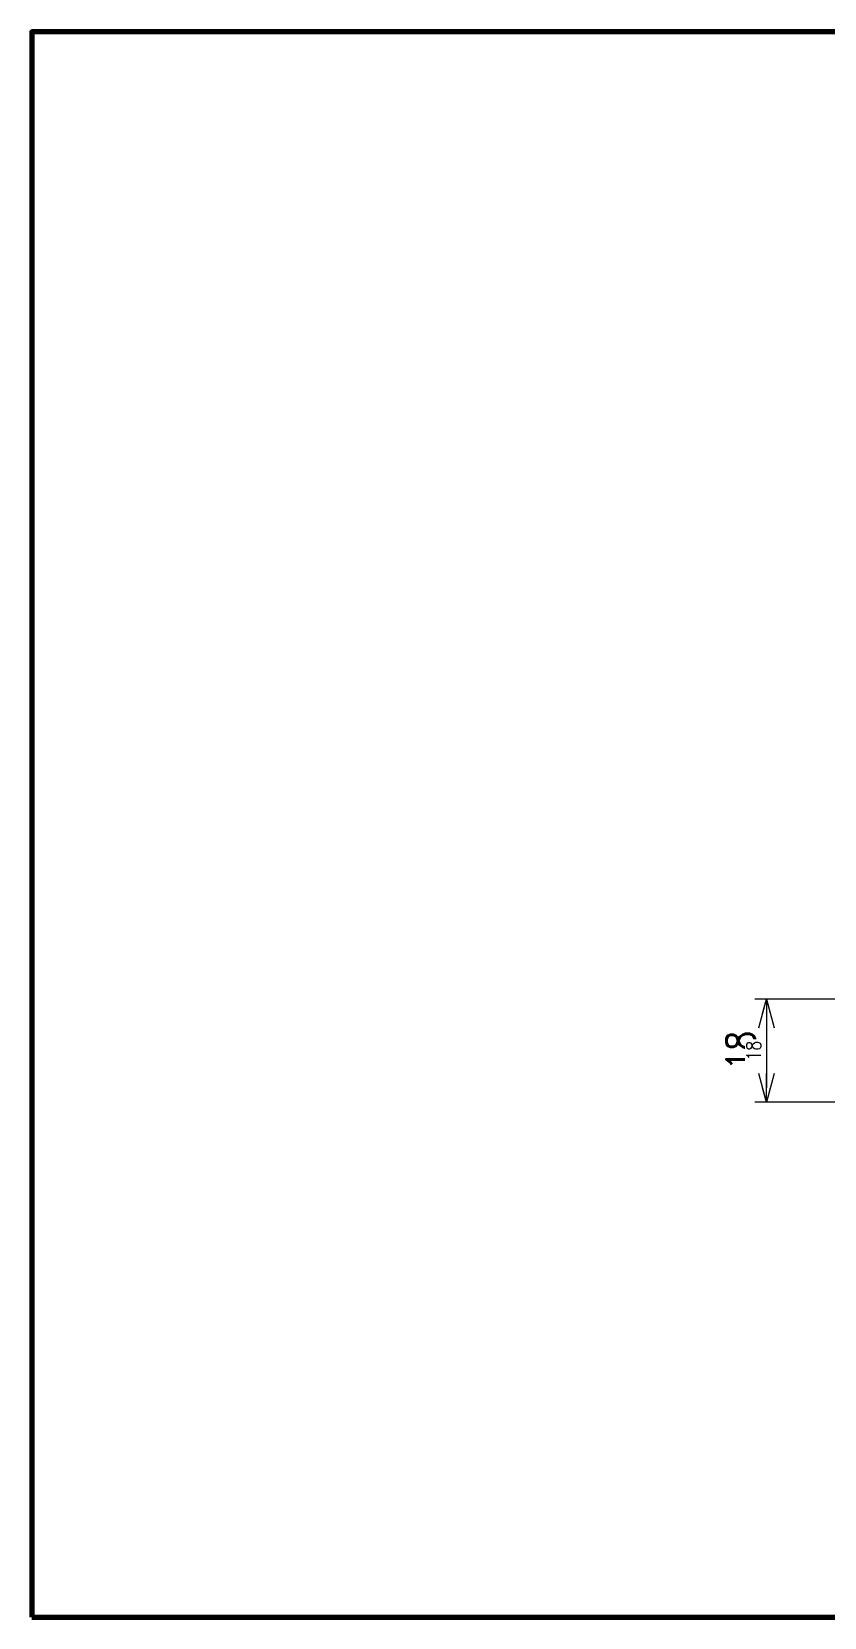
# Model space of a CAD drawing. Header units: millimetres. Extents: x 4 to 387, y 0 to 281.
# Drawn here: x 4 to 142.5, y 4 to 281 of the extents above; entities that cross this region are included whole.
import ezdxf

# ---------------------------------------------------------------- set-up
doc = ezdxf.new("R2010")
doc.units = ezdxf.units.MM
doc.layers.get('0').update_dxf_attribs({"lineweight": 30})
doc.layers.get('Defpoints').update_dxf_attribs({"lineweight": 9})
for name, color, linetype, lineweight in [('2KD_寸法１', 7, 'Continuous', 15), ('2KD_寸法１ @ 1', 7, 'Continuous', 15), ('2KD_寸法１ @ 2', 7, 'Continuous', 15), ('AUX', 7, 'Continuous', 40)]:
    doc.layers.add(name, color=color, linetype=linetype, lineweight=lineweight)
doc.styles.get("Standard").update_dxf_attribs({"font": 'simplex.shx', "width": 0.8, "bigfont": 'extfont.shx'})
doc.dimstyles.new('KD-STD', dxfattribs={"dimscale": 0, "dimtxt": 2.5, "dimasz": 2.5, "dimexe": 1, "dimexo": 1, "dimgap": 1, "dimtad": 1, "dimdsep": 46, "dimtxsty": 'Standard', "dimblk": 'OPEN30', "dimcen": 0, "dimadec": 0, "dimazin": 0, "dimtfac": 1, "dimtmove": 0, "dimatfit": 3, "dimldrblk": 'OPEN30', "dimfxl": 1, "dimtfill": 1, "dimtolj": 1, "dimtzin": 0, "dimlwd": 15, "dimlwe": 15, "dimarcsym": 0})

# ---------------------------------------------------------------- blocks, each defined once
blk = doc.blocks.new('_Open30')
at = {"lineweight": -2}
for p, q in [((-1, 0.26794919), (0, 0)), ((0, 0), (-1, -0.26794919)), ((0, 0), (-1, 0))]:
    blk.add_line(p, q, dxfattribs=at)
blk = doc.blocks.new('*D35')
at = {"layer": '2KD_寸法１', "color": 0, "lineweight": 15}
for p, q in [((149.7989493470262, 111.9928329080341), (130.359667236477, 111.9928329080341)), ((132.359667236477, 106.9928329080341), (132.359667236477, 98.99283290803422)), ((149.7951493470262, 93.99283290803422), (130.359667236477, 93.99283290803422))]:
    blk.add_line(p, q, dxfattribs=at)
at = {"layer": 'Defpoints', "color": 0}
for p in [(151.7989493470262, 111.9928329080341), (132.359667236477, 93.99283290803422), (151.7951493470262, 93.99283290803422)]:
    blk.add_point(p, dxfattribs=at)
at = {"layer": '2KD_寸法１', "color": 0, "lineweight": 15, "xscale": 5, "yscale": 5, "zscale": 5}
for p, rotation in [((132.359667236477, 111.9928329080341), 90), ((132.359667236477, 93.99283290803422), 270)]:
    blk.add_blockref('_Open30', p, dxfattribs=dict(at, rotation=rotation))
at = {"layer": '2KD_寸法１', "color": 0, "insert": (127.8596672364769, 102.9928329080342), "char_height": 5, "attachment_point": 5, "rotation": 90, "bg_fill": 3, "box_fill_scale": 1.1, "bg_fill_color": 9, "bg_fill_true_color": 13158600, "bg_fill_transparency": 4391838}
blk.add_mtext('\\A1;18', dxfattribs=at)
blk = doc.blocks.new('*D36')
at = {"layer": '2KD_寸法１', "color": 0, "lineweight": 15}
for p, q in [((150.7989493470262, 111.9928329080341), (131.359667236477, 111.9928329080341)), ((132.359667236477, 109.4928329080341), (132.359667236477, 96.49283290803422)), ((150.7951493470262, 93.99283290803422), (131.359667236477, 93.99283290803422))]:
    blk.add_line(p, q, dxfattribs=at)
at = {"layer": 'Defpoints', "color": 0}
for p in [(151.7989493470262, 111.9928329080341), (132.359667236477, 93.99283290803422), (151.7951493470262, 93.99283290803422)]:
    blk.add_point(p, dxfattribs=at)
at = {"layer": '2KD_寸法１', "color": 0, "lineweight": 15, "xscale": 2.5, "yscale": 2.5, "zscale": 2.5}
for p, rotation in [((132.359667236477, 111.9928329080341), 90), ((132.359667236477, 93.99283290803422), 270)]:
    blk.add_blockref('_Open30', p, dxfattribs=dict(at, rotation=rotation))
at = {"layer": '2KD_寸法１', "color": 0, "insert": (130.1096672364769, 102.9928329080342), "char_height": 2.5, "attachment_point": 5, "rotation": 90, "bg_fill": 3, "box_fill_scale": 1.1, "bg_fill_color": 9, "bg_fill_true_color": 13158600, "bg_fill_transparency": 4391478}
blk.add_mtext('\\A1;18', dxfattribs=at)
blk = doc.blocks.new('*U39')
at = {"layer": '2KD_寸法１ @ 2'}
dim = blk.add_linear_dim(base=(132.359667236477, 93.99283290803422), p1=(151.7989493470262, 111.9928329080341), p2=(151.7951493470262, 93.99283290803422), angle=90, dimstyle='KD-STD', override={"dimscale": 2, "dimtix": 0, "dimtofl": 1, "dimtmove": 0, "dimatfit": 3}, dxfattribs=at)
dim.commit()
dim.dimension.update_dxf_attribs({"geometry": '*D35', "text_midpoint": (127.8596672364769, 102.9928329080342)})
at = {"layer": '2KD_寸法１ @ 1'}
dim = blk.add_linear_dim(base=(132.359667236477, 93.99283290803422), p1=(151.7989493470262, 111.9928329080341), p2=(151.7951493470262, 93.99283290803422), angle=90, dimstyle='KD-STD', override={"dimscale": 1, "dimtix": 0, "dimtofl": 1, "dimtmove": 0, "dimatfit": 3}, dxfattribs=at)
dim.commit()
dim.dimension.update_dxf_attribs({"geometry": '*D36', "text_midpoint": (130.1096672364769, 102.9928329080342)})

msp = doc.modelspace()

# ---------------------------------------------------------------- linework, layer by layer
at = {"layer": 'AUX', "lineweight": 70}
msp.add_lwpolyline([(3.999999758280864, 4.000000249163575), (386.9999997582809, 4.000000249163575), (386.9999997582809, 281.0000002491635), (3.999999758280864, 281.0000002491635)], close=True, dxfattribs=at)

# ---------------------------------------------------------------- next in the draw order: block references
at = {"layer": '2KD_寸法１'}
msp.add_blockref('*U39', (0, 0), dxfattribs=at)

doc.saveas('drawing.dxf')
